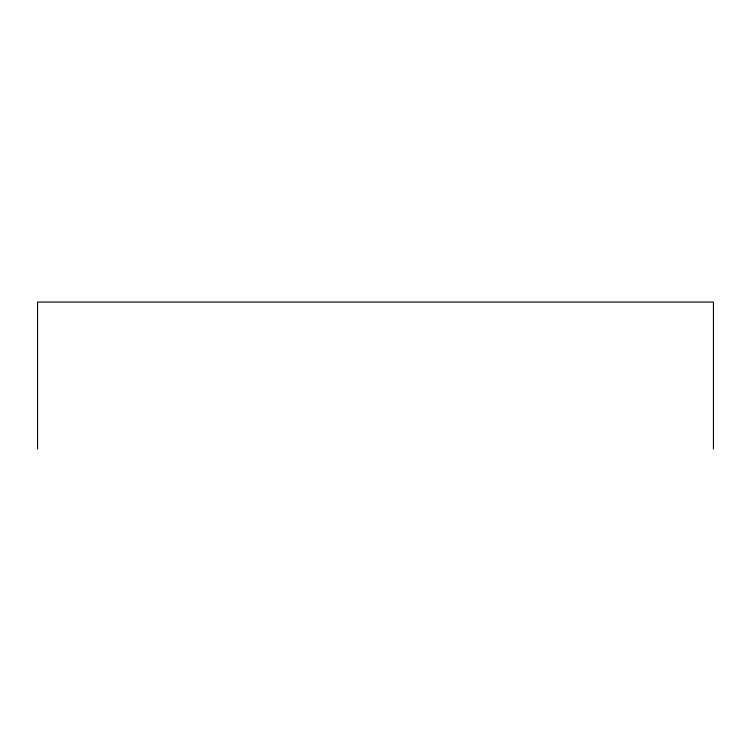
<?xml version="1.0" encoding="UTF-8"?>
<svg xmlns="http://www.w3.org/2000/svg" width="751" height="751" viewBox="0 0 751 751"><rect width="100%" height="100%" fill="white"/><g stroke="black" fill="none" stroke-linecap="round" stroke-linejoin="round"><path stroke-width="1.13" d="M713.45 448.929L713.45 302.071L37.55 302.071L37.55 448.929"/></g></svg>
